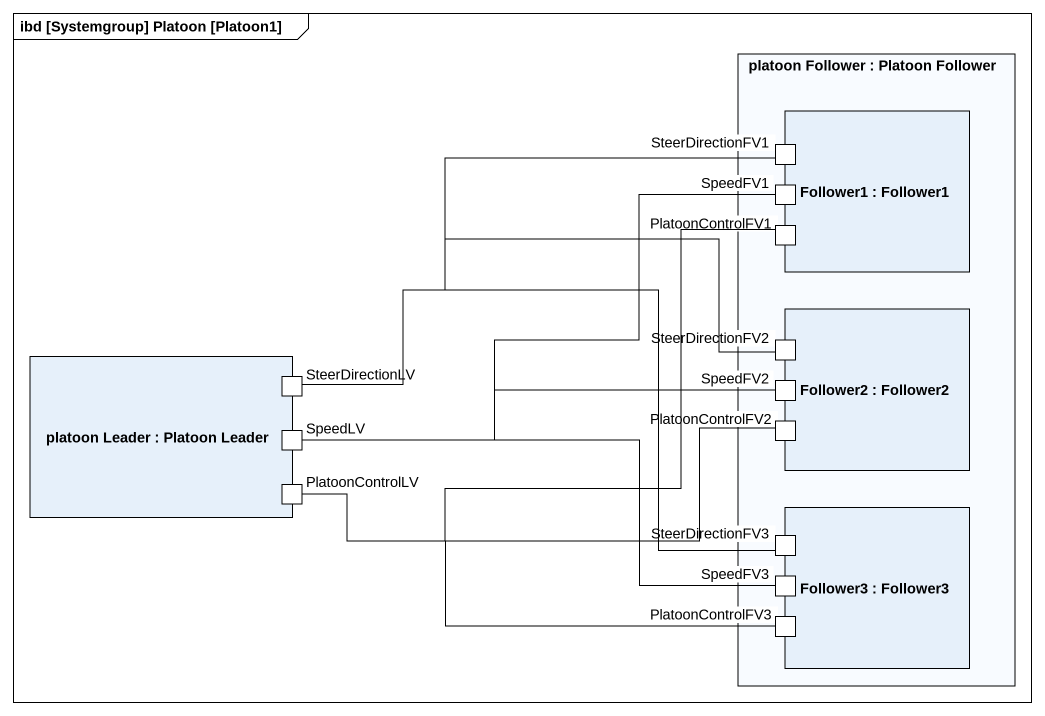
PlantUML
@startuml
mainframe ibd [Systemgroup] Platoon [Platoon1]
rectangle "platoon Follower : Platoon Follower" as platoon_Follower {
  rectangle "Follower1 : Follower1" as Follower1 {
    port SpeedFV1
    port SteerDirectionFV1
    port PlatoonControlFV1
  }
  rectangle "Follower2 : Follower2" as Follower2 {
    port SteerDirectionFV2
    port PlatoonControlFV2
    port SpeedFV2
  }
  rectangle "Follower3 : Follower3" as Follower3 {
    port SteerDirectionFV3
    port SpeedFV3
    port PlatoonControlFV3
  }
}
rectangle "platoon Leader : Platoon Leader" as platoon_Leader {
  port SteerDirectionLV
  port PlatoonControlLV
  port SpeedLV
}
SteerDirectionLV -right- SteerDirectionFV1
SteerDirectionLV -right- SteerDirectionFV2
SteerDirectionLV -right- SteerDirectionFV3
PlatoonControlLV -right- PlatoonControlFV1
PlatoonControlLV -right- PlatoonControlFV2
PlatoonControlLV -right- PlatoonControlFV3
SpeedLV -right- SpeedFV1
SpeedLV -right- SpeedFV2
SpeedLV -right- SpeedFV3
@enduml
